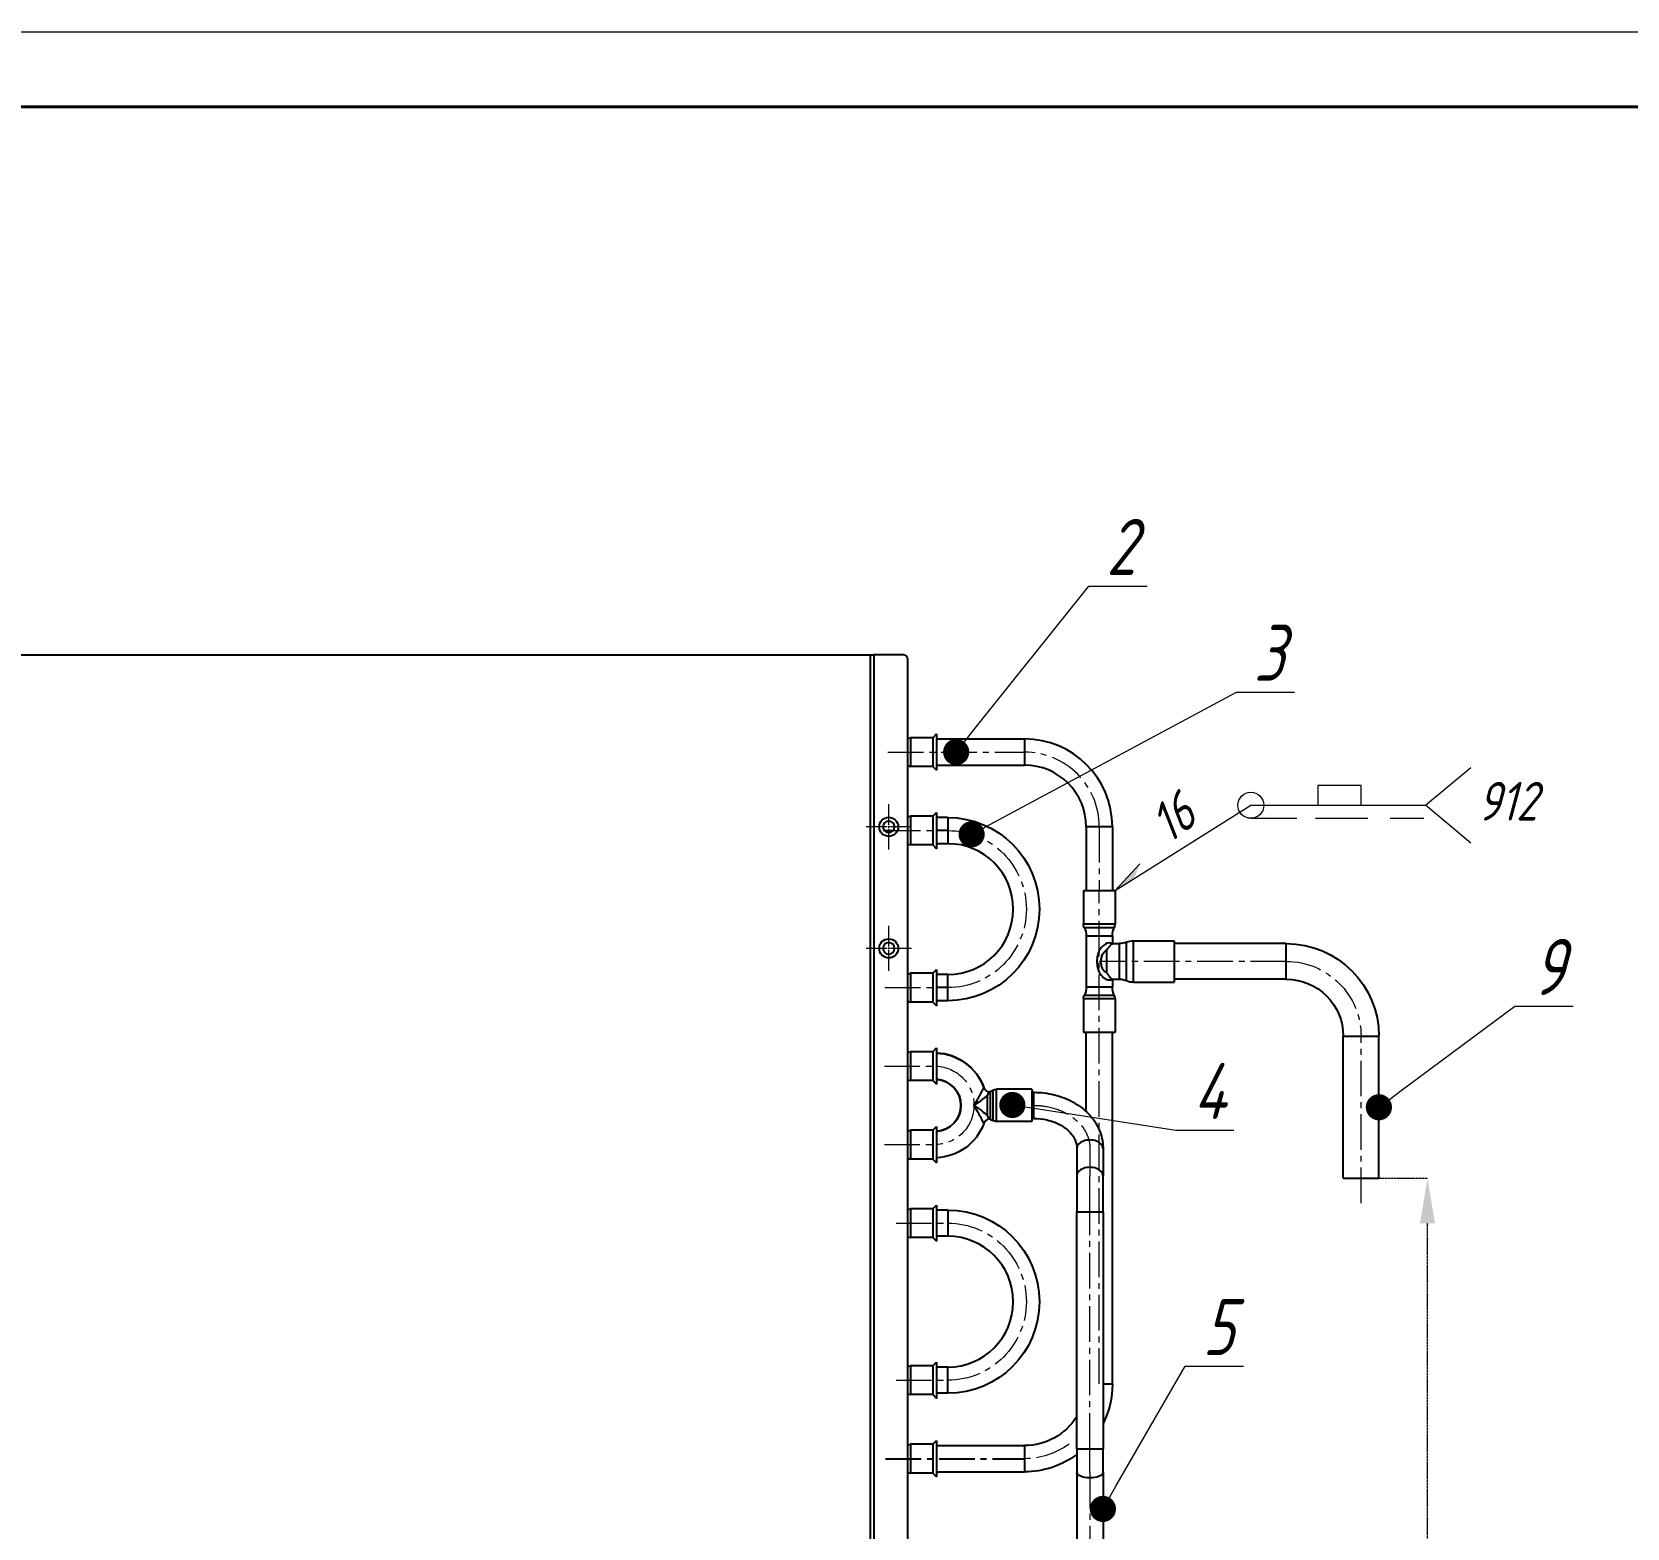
# Model space of a CAD drawing. Header units: millimetres. Extents: x 937859 to 970574, y 987894 to 996517.
# Drawn here: x 965144.3 to 965570.8, y 993297.6 to 993697.7 of the extents above; entities that cross this region are included whole.
import ezdxf
from ezdxf import colors
from ezdxf.entities.mleader import LeaderData, LeaderLine
from ezdxf.math import Vec2, Vec3

# ---------------------------------------------------------------- set-up
doc = ezdxf.new("R2010")
doc.units = ezdxf.units.MM
doc.header["$LTSCALE"] = 0.5
doc.linetypes.add('CENTER', pattern=[0.6, 0.375, -0.075, 0.075, -0.075])
doc.linetypes.add('CENTER2', pattern=[28.575, 19.05, -3.175, 3.175, -3.175])
doc.layers.add('MD_Visible', color=7, linetype='Continuous', lineweight=25)
doc.layers.add('MD_Visible Narrow', color=7, linetype='Continuous', lineweight=25)
doc.layers.add('Razmer', color=7, linetype='Continuous')
doc.styles.add('SSBKN010703MD', font='GOST_A.TTF', dxfattribs={"width": 0.955, "oblique": 15, "height": 12})
doc.styles.get("Standard").update_dxf_attribs({"font": 'GOST_A.TTF', "oblique": 15})
doc.dimstyles.new('SSBKN010703MD', dxfattribs={"dimtxt": 12, "dimasz": 12, "dimexe": 0.1, "dimexo": 0, "dimtad": 1, "dimtxsty": 'SSBKN010703MD', "dimcen": 2.5, "dimadec": 0, "dimazin": 0, "dimtfac": 1, "dimtmove": 0, "dimatfit": 3, "dimfxl": 1, "dimlwd": 9, "dimlwe": 9, "dimarcsym": 0})

# ---------------------------------------------------------------- blocks, each defined once
blk = doc.blocks.new('*U296')
at = {"color": 0, "linetype": 'CENTER2', "lineweight": 5, "transparency": 16777216}
for p, q in [((0, 0.51), (0, 6.05)), ((-6.05, 0), (-0.51, 0)), ((0.51, 0), (6.05, 0)), ((0, -6.05), (0, -0.51))]:
    blk.add_line(p, q, dxfattribs=at)
at = {"color": 0, "linetype": 'Continuous', "lineweight": 5, "transparency": 16777216}
for p, q in [((-0.255, 0), (0.255, 0)), ((0, -0.255), (0, 0.255))]:
    blk.add_line(p, q, dxfattribs=at)
blk = doc.blocks.new('*U297')
at = {"color": 0, "linetype": 'CENTER2', "lineweight": 5, "transparency": 16777216}
for p, q in [((0, 0.51), (0, 6.05)), ((-6.05, 0), (-0.51, 0)), ((0.51, 0), (6.05, 0)), ((0, -6.05), (0, -0.51))]:
    blk.add_line(p, q, dxfattribs=at)
at = {"color": 0, "linetype": 'Continuous', "lineweight": 5, "transparency": 16777216}
for p, q in [((-0.255, 0), (0.255, 0)), ((0, -0.255), (0, 0.255))]:
    blk.add_line(p, q, dxfattribs=at)
blk = doc.blocks.new('*D309')
at = {"color": 0, "linetype": 'CENTER', "lineweight": 9, "ltscale": 0.5, "transparency": 16777216}
for p, q in [((965499.71, 993391.11), (965517.56, 993391.11)), ((965517.46, 993144.11), (965517.46, 993379.11)), ((965368.41, 993132.11), (965517.56, 993132.11))]:
    blk.add_line(p, q, dxfattribs=at)
at = {"color": 0, "linetype": 'CENTER', "lineweight": 5, "ltscale": 0.5, "transparency": 16777216}
for points in [[(965515.46, 993379.11), (965519.46, 993379.11), (965517.46, 993391.11)], [(965515.46, 993144.11), (965519.46, 993144.11), (965517.46, 993132.11)]]:
    blk.add_solid(points, dxfattribs=at)
at = {"layer": 'Defpoints', "color": 0, "linetype": 'CENTER', "lineweight": 5, "ltscale": 0.5, "transparency": 16777216}
for p in [(965499.71, 993391.11), (965517.46, 993391.11), (965368.41, 993132.11)]:
    blk.add_point(p, dxfattribs=at)
at = {"color": 0, "linetype": 'CENTER', "lineweight": 5, "ltscale": 0.5, "transparency": 16777216, "insert": (965510.83, 993261.61), "char_height": 12, "attachment_point": 5, "rotation": 90, "style": 'SSBKN010703MD'}
blk.add_mtext('259%%P1', dxfattribs=at)
blk = doc.blocks.new('_Dot')
at = {"color": 0, "linetype": 'ByBlock', "lineweight": -2}
blk.add_line((-0.5, 0), (-1, 0), dxfattribs=at)
at = {"color": 0, "linetype": 'ByBlock', "const_width": 0.5}
blk.add_lwpolyline([(-0.25, 0, 1), (0.25, 0, 1)], format="xyb", close=True, dxfattribs=at)

msp = doc.modelspace()

# ---------------------------------------------------------------- hatches: boundary and pattern name
at = {"lineweight": 5}
h = msp.add_hatch(color=256, dxfattribs=at)
h.dxf.hatch_style = 1
h.paths.add_polyline_path([(965440.557, 993475.203), (965433.957, 993468.111), (965439.023, 993471.459)])

# ---------------------------------------------------------------- linework, layer by layer
at = {"lineweight": 9}
msp.add_line((964255.208, 993697.727), (965935.208, 993697.727), dxfattribs=at)
at = {"lineweight": 40}
msp.add_line((964335.208, 993677.727), (965915.208, 993677.727), dxfattribs=at)
at = {"lineweight": 5}
msp.add_line((965433.957, 993468.111), (965440.557, 993475.203), dxfattribs=at)
at = {"layer": 'MD_Visible', "extrusion": (0, 1, 0)}
for p, q in [((964697.407, 993531.111), (965368.407, 993531.111)), ((965368.407, 993531.111), (965369.407, 993531.111)), ((965368.407, 993531.111), (965368.407, 993134.111)), ((965377.407, 993531.111), (965369.407, 993531.111)), ((965378.407, 993530.111), (965378.407, 993135.111)), ((965378.407, 993508.746), (965379.207, 993508.961)), ((965379.207, 993508.961), (965379.207, 993505.111)), ((965385.207, 993508.961), (965379.207, 993508.961)), ((965385.207, 993508.961), (965386.207, 993509.961)), ((965385.207, 993508.961), (965385.207, 993505.111)), ((965386.207, 993509.961), (965386.207, 993505.111)), ((965386.207, 993508.611), (965409.707, 993508.611)), ((965379.207, 993505.111), (965379.207, 993501.261)), ((965385.207, 993505.111), (965385.207, 993501.261)), ((965386.207, 993505.111), (965386.207, 993500.261)), ((965378.407, 993501.475), (965379.207, 993501.261)), ((965385.207, 993501.261), (965379.207, 993501.261)), ((965385.207, 993501.261), (965386.207, 993500.261)), ((965386.207, 993501.611), (965409.707, 993501.611)), ((965378.407, 993487.746), (965379.207, 993487.961)), ((965379.207, 993487.961), (965379.207, 993484.111)), ((965385.207, 993487.961), (965379.207, 993487.961)), ((965385.207, 993487.961), (965386.207, 993488.961)), ((965385.207, 993487.961), (965385.207, 993484.111)), ((965386.207, 993488.961), (965386.207, 993484.111)), ((965389.207, 993487.611), (965386.207, 993487.611)), ((965379.207, 993484.111), (965379.207, 993480.261)), ((965385.207, 993484.111), (965385.207, 993480.261)), ((965386.207, 993484.111), (965386.207, 993479.261)), ((965389.207, 993484.111), (965386.207, 993484.111)), ((965426.207, 993485.111), (965426.207, 993468.111)), ((965433.207, 993485.111), (965433.207, 993468.111)), ((965378.407, 993480.475), (965379.207, 993480.261)), ((965385.207, 993480.261), (965379.207, 993480.261)), ((965385.207, 993480.261), (965386.207, 993479.261)), ((965389.207, 993480.611), (965386.207, 993480.611)), ((965425.457, 993468.111), (965429.707, 993468.111)), ((965425.457, 993468.111), (965425.457, 993459.129)), ((965429.707, 993468.111), (965433.957, 993468.111)), ((965433.957, 993468.111), (965433.957, 993459.129)), ((965426.207, 993455.977), (965426.207, 993442.245)), ((965433.207, 993455.977), (965433.207, 993453.871)), ((965433.207, 993453.871), (965435.073, 993453.871)), ((965438.873, 993454.621), (965449.707, 993454.621)), ((965449.707, 993454.621), (965449.707, 993443.601)), ((965479.707, 993453.871), (965449.707, 993453.871)), ((965385.207, 993445.961), (965386.207, 993446.961)), ((965386.207, 993446.961), (965386.207, 993442.111)), ((965378.407, 993445.746), (965379.207, 993445.961)), ((965379.207, 993445.961), (965379.207, 993442.111)), ((965385.207, 993445.961), (965379.207, 993445.961)), ((965385.207, 993445.961), (965385.207, 993442.111)), ((965389.207, 993445.611), (965386.207, 993445.611)), ((965433.207, 993444.351), (965435.073, 993444.351)), ((965433.207, 993444.351), (965433.207, 993442.245)), ((965438.873, 993443.601), (965449.707, 993443.601)), ((965479.707, 993444.351), (965449.707, 993444.351)), ((965378.407, 993438.475), (965379.207, 993438.261)), ((965379.207, 993442.111), (965379.207, 993438.261)), ((965385.207, 993438.261), (965379.207, 993438.261)), ((965385.207, 993442.111), (965385.207, 993438.261)), ((965385.207, 993438.261), (965386.207, 993437.261)), ((965386.207, 993442.111), (965386.207, 993437.261)), ((965389.207, 993442.111), (965386.207, 993442.111)), ((965389.207, 993438.611), (965386.207, 993438.611)), ((965425.457, 993439.092), (965425.457, 993430.111)), ((965433.957, 993439.092), (965433.957, 993430.111)), ((965429.707, 993430.111), (965425.457, 993430.111)), ((965426.207, 993408.953), (965426.207, 993430.111)), ((965433.957, 993430.111), (965429.707, 993430.111)), ((965433.207, 993336.111), (965433.207, 993430.111)), ((965385.207, 993424.961), (965386.207, 993425.961)), ((965386.207, 993425.961), (965386.207, 993421.111)), ((965494.947, 993391.111), (965494.947, 993429.111)), ((965504.467, 993391.111), (965504.467, 993429.111)), ((965378.407, 993424.746), (965379.207, 993424.961)), ((965379.207, 993424.961), (965379.207, 993421.111)), ((965385.207, 993424.961), (965379.207, 993424.961)), ((965385.207, 993424.961), (965385.207, 993421.111)), ((965378.407, 993417.475), (965379.207, 993417.261)), ((965379.207, 993421.111), (965379.207, 993417.261)), ((965385.207, 993417.261), (965379.207, 993417.261)), ((965385.207, 993421.111), (965385.207, 993417.261)), ((965385.207, 993417.261), (965386.207, 993416.261)), ((965386.207, 993421.111), (965386.207, 993416.261)), ((965400.648, 993414.346), (965401.266, 993414.675)), ((965411.707, 993414.911), (965402.207, 993414.911)), ((965411.707, 993414.911), (965411.707, 993406.311)), ((965412.207, 993414.111), (965411.707, 993414.111)), ((965412.207, 993414.111), (965411.707, 993414.111)), ((965385.207, 993403.961), (965386.207, 993404.961)), ((965386.207, 993404.961), (965386.207, 993400.111)), ((965400.648, 993406.875), (965401.266, 993406.546)), ((965411.707, 993406.311), (965402.207, 993406.311)), ((965412.207, 993407.111), (965411.707, 993407.111)), ((965412.207, 993407.111), (965411.707, 993407.111)), ((965378.407, 993403.746), (965379.207, 993403.961)), ((965379.207, 993403.961), (965379.207, 993400.111)), ((965385.207, 993403.961), (965379.207, 993403.961)), ((965379.207, 993400.111), (965379.207, 993396.261)), ((965385.207, 993403.961), (965385.207, 993400.111)), ((965385.207, 993400.111), (965385.207, 993396.261)), ((965386.207, 993400.111), (965386.207, 993395.261)), ((965378.407, 993396.475), (965379.207, 993396.261)), ((965385.207, 993396.261), (965379.207, 993396.261)), ((965385.207, 993396.261), (965386.207, 993395.261)), ((965423.707, 993399.12), (965423.707, 993391.812)), ((965423.707, 993399.12), (965423.707, 993391.812)), ((965430.707, 993399.12), (965430.707, 993391.812)), ((965430.707, 993399.12), (965430.707, 993391.812)), ((965423.707, 993391.812), (965423.707, 993382.17)), ((965423.707, 993391.812), (965423.707, 993382.17)), ((965430.707, 993382.17), (965430.707, 993391.812)), ((965430.707, 993382.17), (965430.707, 993391.812)), ((965494.947, 993391.111), (965499.707, 993391.111)), ((965499.707, 993391.111), (965504.467, 993391.111)), ((965378.407, 993382.746), (965379.207, 993382.961)), ((965379.207, 993382.961), (965379.207, 993379.111)), ((965385.207, 993382.961), (965379.207, 993382.961)), ((965385.207, 993382.961), (965386.207, 993383.961)), ((965385.207, 993382.961), (965385.207, 993379.111)), ((965386.207, 993383.961), (965386.207, 993379.111)), ((965379.207, 993379.111), (965379.207, 993375.261)), ((965385.207, 993379.111), (965385.207, 993375.261)), ((965389.207, 993382.611), (965386.207, 993382.611)), ((965386.207, 993379.111), (965386.207, 993374.261)), ((965423.707, 993318.79), (965423.707, 993382.17)), ((965430.707, 993382.17), (965430.707, 993318.79)), ((965378.407, 993375.475), (965379.207, 993375.261)), ((965385.207, 993375.261), (965379.207, 993375.261)), ((965385.207, 993375.261), (965386.207, 993374.261)), ((965389.207, 993375.611), (965386.207, 993375.611)), ((965378.407, 993340.746), (965379.207, 993340.961)), ((965379.207, 993340.961), (965379.207, 993337.111)), ((965385.207, 993340.961), (965379.207, 993340.961)), ((965385.207, 993340.961), (965386.207, 993341.961)), ((965385.207, 993340.961), (965385.207, 993337.111)), ((965386.207, 993341.961), (965386.207, 993337.111)), ((965389.207, 993340.611), (965386.207, 993340.611)), ((965379.207, 993337.111), (965379.207, 993333.261)), ((965385.207, 993337.111), (965385.207, 993333.261)), ((965386.207, 993337.111), (965386.207, 993332.261)), ((965378.407, 993333.475), (965379.207, 993333.261)), ((965385.207, 993333.261), (965379.207, 993333.261)), ((965385.207, 993333.261), (965386.207, 993332.261)), ((965389.207, 993333.611), (965386.207, 993333.611)), ((965378.407, 993319.746), (965379.207, 993319.961)), ((965379.207, 993319.961), (965379.207, 993316.111)), ((965385.207, 993319.961), (965379.207, 993319.961)), ((965385.207, 993319.961), (965386.207, 993320.961)), ((965385.207, 993319.961), (965385.207, 993316.111)), ((965386.207, 993320.961), (965386.207, 993316.111)), ((965386.207, 993319.611), (965409.707, 993319.611)), ((965379.207, 993316.111), (965379.207, 993312.261)), ((965385.207, 993316.111), (965385.207, 993312.261)), ((965386.207, 993316.111), (965386.207, 993311.261)), ((965423.707, 993318.79), (965423.707, 993312.451)), ((965430.707, 993312.451), (965430.707, 993318.79)), ((965378.407, 993312.475), (965379.207, 993312.261)), ((965385.207, 993312.261), (965379.207, 993312.261)), ((965385.207, 993312.261), (965386.207, 993311.261)), ((965386.207, 993312.611), (965409.707, 993312.611)), ((965423.707, 993312.451), (965423.707, 993287.705)), ((965430.707, 993312.451), (965430.707, 993287.705))]:
    msp.add_line(p, q, dxfattribs=at)
at = {"layer": 'MD_Visible', "linetype": 'CENTER2', "lineweight": 5, "extrusion": (0, 1, 0)}
for p, q in [((965373.185, 993505.111), (965409.707, 993505.111)), ((965429.707, 993485.111), (965429.707, 993468.111)), ((965479.707, 993449.111), (965429.707, 993449.111)), ((965499.707, 993384.464), (965499.707, 993429.111)), ((965427.207, 993399.12), (965427.207, 993391.812)), ((965427.207, 993382.17), (965427.207, 993391.812)), ((965427.207, 993318.79), (965427.207, 993382.17)), ((965427.207, 993312.451), (965427.207, 993318.79)), ((965427.207, 993312.451), (965427.207, 993287.705))]:
    msp.add_line(p, q, dxfattribs=at)
at = {"layer": 'MD_Visible', "linetype": 'CENTER2', "lineweight": 0, "extrusion": (0, 1, 0)}
msp.add_line((965429.707, 993336.111), (965429.707, 993468.111), dxfattribs=at)
at = {"layer": 'MD_Visible', "linetype": 'CENTER2', "extrusion": (0, 1, 0)}
msp.add_line((965372.583, 993316.111), (965409.707, 993316.111), dxfattribs=at)
at = {"layer": 'MD_Visible'}
for centre, radius, start, end in [((965377.407, 993530.111), 1, 0, 90), ((965409.707, 993485.111), 23.5, 0, 90), ((965409.707, 993485.111), 16.5, 0, 90), ((965373.407, 993485.111), 1.55, 0, 180), ((965373.407, 993485.111), 1.55, 180, 0), ((965389.207, 993463.111), 17.5, 270, 90), ((965431.957, 993459.129), 2, 333.2345, 0), ((965373.407, 993452.611), 1.55, 90, 180), ((965373.407, 993452.611), 1.55, 180, 270), ((965373.407, 993452.611), 1.55, 0, 90), ((965373.407, 993452.611), 1.55, 0, 90), ((965373.407, 993452.611), 1.55, 270, 0), ((965373.407, 993452.611), 1.55, 270, 0), ((965438.873, 993448.601), 5, 247.66835, 270), ((965431.957, 993439.092), 2, 0, 26.7655), ((965385.707, 993410.611), 7, 274.09604, 85.90396), ((965389.207, 993358.111), 17.5, 270, 90)]:
    msp.add_arc(centre, radius, start, end, dxfattribs=at)
at = {"layer": 'MD_Visible', "linetype": 'CENTER2', "lineweight": 5}
msp.add_arc((965409.707, 993485.111), 20, 0, 90, dxfattribs=at)
at = {"layer": 'MD_Visible', "extrusion": (1.22465e-16, 0, -1)}
for centre, radius, start, end in [((-965389.207, 993463.111), 24.5, 90, 270), ((-965427.457, 993459.129), 2, 333.2345, 0), ((-965421.207, 993455.977), 5, 153.2345, 180), ((-965438.207, 993455.977), 5, 0, 26.7655), ((-965435.073, 993458.871), 5, 247.66835, 270), ((-965438.873, 993449.621), 5, 67.66835, 90), ((-965479.707, 993429.111), 24.76, 90, 180), ((-965435.073, 993439.351), 5, 90, 112.33165), ((-965479.707, 993429.111), 15.24, 90, 180), ((-965427.457, 993439.092), 2, 0, 26.7655), ((-965421.207, 993442.245), 5, 180, 206.7655), ((-965438.207, 993442.245), 5, 333.2345, 0), ((-965385.707, 993410.611), 14, 92.04671, 159.89449), ((-965399.707, 993416.111), 2, 241.92751, 255.15293), ((-965402.207, 993412.911), 2, 61.92751, 90), ((-965385.707, 993410.611), 14, 200.10406, 267.95329), ((-965399.707, 993405.111), 2, 104.88766, 118.07249), ((-965402.207, 993408.311), 2, 270, 298.07249), ((-965389.207, 993358.111), 24.5, 90, 270), ((-965409.707, 993336.111), 23.5, 180, 206.66866), ((-965409.707, 993336.111), 16.5, 211.95282, 270), ((-965409.707, 993336.111), 23.5, 233.4343, 270)]:
    msp.add_arc(centre, radius, start, end, dxfattribs=at)
at = {"layer": 'MD_Visible', "linetype": 'CENTER2', "lineweight": 5, "extrusion": (1.22465e-16, 0, -1)}
for centre, radius, start, end in [((-965389.207, 993463.111), 21, 90, 270), ((-965479.707, 993429.111), 20, 90, 180), ((-965385.707, 993410.611), 10.5, 92.04671, 180), ((-965385.707, 993410.611), 10.5, 180, 267.95329), ((-965389.207, 993358.111), 21, 90, 270)]:
    msp.add_arc(centre, radius, start, end, dxfattribs=at)
at = {"layer": 'MD_Visible', "linetype": 'CENTER2', "lineweight": 0, "extrusion": (1.22465e-16, 0, -1)}
msp.add_arc((-965409.707, 993336.111), 20, 233.4343, 270, dxfattribs=at)
at = {"layer": 'MD_Visible'}
for points in [[(965431.251, 993451.863), (965431.25, 993451.863), (965431.25, 993451.863), (965431.25, 993451.864)], [(965433.169, 993453.843), (965433.194, 993453.861), (965433.207, 993453.871), (965433.207, 993453.871)], [(965432.39, 993445.134), (965432.39, 993445.134), (965432.39, 993445.134), (965432.39, 993445.134)], [(965433.207, 993444.351), (965433.207, 993444.351), (965433.194, 993444.361), (965433.169, 993444.379)], [(965400.225, 993414.17), (965400.225, 993414.17), (965400.053, 993413.85), (965399.707, 993413.209)]]:
    msp.add_open_spline(points, degree=3, dxfattribs=at)
for points, knots in [([(965433.169, 993453.843), (965433.144, 993453.824), (965433.105, 993453.796), (965433.052, 993453.752), (965433.048, 993453.749), (965433.044, 993453.745), (965433.039, 993453.742), (965433.017, 993453.723), (965432.993, 993453.702), (965432.966, 993453.678), (965432.935, 993453.652), (965432.902, 993453.622), (965432.867, 993453.588), (965432.861, 993453.584), (965432.856, 993453.579), (965432.851, 993453.574), (965432.833, 993453.557), (965432.815, 993453.539), (965432.796, 993453.52), (965432.751, 993453.477), (965432.693, 993453.419), (965432.642, 993453.365), (965432.619, 993453.341), (965432.598, 993453.319), (965432.58, 993453.299), (965432.555, 993453.273), (965432.53, 993453.245), (965432.503, 993453.215), (965432.466, 993453.174), (965432.427, 993453.13), (965432.386, 993453.083), (965432.378, 993453.074), (965432.37, 993453.065), (965432.363, 993453.056), (965432.335, 993453.024), (965432.306, 993452.991), (965432.277, 993452.956), (965432.239, 993452.911), (965432.184, 993452.844), (965432.16, 993452.814), (965432.143, 993452.793), (965432.124, 993452.77), (965432.104, 993452.744), (965432.084, 993452.72), (965432.063, 993452.693), (965432.04, 993452.664), (965431.953, 993452.552), (965431.841, 993452.406), (965431.707, 993452.216)], [0, 0, 0, 0, 0.16858571, 0.16858571, 0.16858571, 0.18165407, 0.18165407, 0.18165407, 0.25, 0.25, 0.25, 0.32676104, 0.32676104, 0.32676104, 0.33760234, 0.33760234, 0.33760234, 0.375, 0.375, 0.375, 0.46201952, 0.46201952, 0.46201952, 0.5, 0.5, 0.5, 0.55218427, 0.55218427, 0.55218427, 0.625, 0.625, 0.625, 0.63888204, 0.63888204, 0.63888204, 0.6875, 0.6875, 0.6875, 0.75, 0.75, 0.75, 0.79425461, 0.79425461, 0.79425461, 0.83657912, 0.83657912, 0.83657912, 1, 1, 1, 1]), ([(965431.707, 993446.005), (965431.817, 993445.849), (965431.913, 993445.721), (965431.995, 993445.615), (965432.036, 993445.562), (965432.073, 993445.515), (965432.107, 993445.473), (965432.14, 993445.431), (965432.154, 993445.414), (965432.197, 993445.362), (965432.368, 993445.154), (965432.497, 993445.008), (965432.639, 993444.86), (965432.922, 993444.563), (965433.098, 993444.43), (965433.169, 993444.379)], [0, 0, 0, 0, 0.125, 0.125, 0.125, 0.1875, 0.1875, 0.1875, 0.25, 0.25, 0.25, 0.5, 0.5, 0.5, 1, 1, 1, 1]), ([(965398.854, 993415.423), (965398.928, 993415.22), (965399.037, 993415.027), (965399.308, 993414.69), (965399.473, 993414.541), (965399.828, 993414.315), (965400.02, 993414.231), (965400.217, 993414.178)], [0, 0, 0, 0, 0.06477164, 0.06477164, 0.12979102, 0.12979102, 0.1910934, 0.1910934, 0.1910934, 0.1910934]), ([(965412.207, 993414.111), (965414.059, 993414.111), (965415.91, 993413.887), (965419.465, 993413.002), (965421.169, 993412.341), (965424.283, 993410.608), (965425.694, 993409.535), (965428.07, 993407.03), (965429.035, 993405.595), (965430.321, 993402.562), (965430.67, 993400.978), (965430.706, 993399.297), (965430.707, 993399.209), (965430.707, 993399.12)], [4.712389, 4.712389, 4.712389, 4.712389, 5.0265482, 5.0265482, 5.3407075, 5.3407075, 5.6548668, 5.6548668, 5.969026, 5.969026, 6.2666575, 6.2666575, 6.2831853, 6.2831853, 6.2831853, 6.2831853]), ([(965412.207, 993414.111), (965414.059, 993414.111), (965415.91, 993413.887), (965419.465, 993413.002), (965421.169, 993412.341), (965424.283, 993410.608), (965425.694, 993409.535), (965428.07, 993407.03), (965429.035, 993405.595), (965430.321, 993402.562), (965430.67, 993400.978), (965430.706, 993399.297), (965430.707, 993399.209), (965430.707, 993399.12)], [4.712389, 4.712389, 4.712389, 4.712389, 5.0265482, 5.0265482, 5.3407075, 5.3407075, 5.6548668, 5.6548668, 5.969026, 5.969026, 6.2666575, 6.2666575, 6.2831853, 6.2831853, 6.2831853, 6.2831853]), ([(965400.22, 993407.044), (965400.011, 993406.989), (965399.809, 993406.898), (965399.448, 993406.659), (965399.285, 993406.508), (965399.026, 993406.175), (965398.925, 993405.991), (965398.854, 993405.799)], [0, 0, 0, 0, 0.06479454, 0.06479454, 0.12981308, 0.12981308, 0.19129253, 0.19129253, 0.19129253, 0.19129253]), ([(965399.713, 993408.007), (965399.717, 993408.004), (965399.717, 993408.004), (965399.717, 993407.999), (965399.721, 993407.99), (965399.757, 993407.919), (965399.934, 993407.589), (965400.122, 993407.233), (965400.164, 993407.152), (965400.216, 993407.051), (965400.22, 993407.044), (965400.22, 993407.044), (965400.22, 993407.044), (965400.22, 993407.044)], [0, 0, 0, 0, 0.000005849, 0.000005849, 0.002247193, 0.002247193, 0.006564443, 0.006564443, 0.008435494, 0.008435494, 0.010341121, 0.010341121, 0.010341702, 0.010341702, 0.010341702, 0.010341702]), ([(965412.207, 993407.111), (965413.407, 993407.111), (965414.606, 993406.975), (965416.877, 993406.451), (965417.948, 993406.064), (965419.858, 993405.097), (965420.694, 993404.516), (965422.086, 993403.231), (965422.628, 993402.525), (965423.395, 993401.086), (965423.613, 993400.353), (965423.699, 993399.458), (965423.707, 993399.289), (965423.707, 993399.12)], [4.712389, 4.712389, 4.712389, 4.712389, 5.0045777, 5.0045777, 5.2967226, 5.2967226, 5.5906245, 5.5906245, 5.8957351, 5.8957351, 6.2098944, 6.2098944, 6.2831853, 6.2831853, 6.2831853, 6.2831853]), ([(965412.207, 993407.111), (965413.407, 993407.111), (965414.606, 993406.975), (965416.877, 993406.451), (965417.948, 993406.064), (965419.858, 993405.097), (965420.694, 993404.516), (965422.086, 993403.231), (965422.628, 993402.525), (965423.395, 993401.086), (965423.613, 993400.353), (965423.699, 993399.458), (965423.707, 993399.289), (965423.707, 993399.12)], [4.712389, 4.712389, 4.712389, 4.712389, 5.0045777, 5.0045777, 5.2967226, 5.2967226, 5.5906245, 5.5906245, 5.8957351, 5.8957351, 6.2098944, 6.2098944, 6.2831853, 6.2831853, 6.2831853, 6.2831853])]:
    msp.add_open_spline(points, degree=3, knots=knots, dxfattribs=at)
at = {"layer": 'MD_Visible', "linetype": 'CENTER2', "lineweight": 5}
msp.add_open_spline([(965412.207, 993410.611), (965413.189, 993410.611), (965414.173, 993410.536), (965416.918, 993410.118), (965418.633, 993409.595), (965421.71, 993408.119), (965423.072, 993407.163), (965425.262, 993404.947), (965426.094, 993403.681), (965426.852, 993401.696), (965427.027, 993401.019), (965427.179, 993399.933), (965427.207, 993399.528), (965427.207, 993399.12)], degree=3, knots=[4.712389, 4.712389, 4.712389, 4.712389, 4.9089689, 4.9089689, 5.2721107, 5.2721107, 5.6352524, 5.6352524, 5.9983941, 5.9983941, 6.1767471, 6.1767471, 6.2831853, 6.2831853, 6.2831853, 6.2831853], dxfattribs=at)
at = {"layer": 'MD_Visible Narrow', "extrusion": (0, 1, 0)}
for p, q in [((965369.407, 993531.111), (965369.407, 993134.111)), ((965409.707, 993508.611), (965409.707, 993505.111)), ((965409.707, 993505.111), (965409.707, 993501.611)), ((965389.207, 993487.611), (965389.207, 993480.611)), ((965372.223, 993484.111), (965374.591, 993484.111)), ((965429.707, 993485.111), (965426.207, 993485.111)), ((965433.207, 993485.111), (965429.707, 993485.111)), ((965425.457, 993459.129), (965429.707, 993459.129)), ((965425.671, 993458.228), (965429.707, 993458.228)), ((965426.207, 993455.977), (965429.707, 993455.977)), ((965429.707, 993459.129), (965433.957, 993459.129)), ((965429.707, 993458.228), (965433.743, 993458.228)), ((965429.707, 993455.977), (965433.207, 993455.977)), ((965431.707, 993446.005), (965431.707, 993452.216)), ((965435.073, 993449.111), (965435.073, 993453.871)), ((965436.973, 993449.111), (965436.973, 993454.246)), ((965438.873, 993443.601), (965438.873, 993454.621)), ((965479.707, 993449.111), (965479.707, 993453.871)), ((965435.073, 993444.351), (965435.073, 993449.111)), ((965436.973, 993443.976), (965436.973, 993449.111)), ((965479.707, 993444.351), (965479.707, 993449.111)), ((965389.207, 993438.611), (965389.207, 993445.611)), ((965429.707, 993439.092), (965425.457, 993439.092)), ((965429.707, 993439.993), (965425.671, 993439.993)), ((965429.707, 993442.245), (965426.207, 993442.245)), ((965433.207, 993442.245), (965429.707, 993442.245)), ((965433.743, 993439.993), (965429.707, 993439.993)), ((965433.957, 993439.092), (965429.707, 993439.092)), ((965494.947, 993429.111), (965499.707, 993429.111)), ((965499.707, 993429.111), (965504.467, 993429.111)), ((965399.707, 993413.209), (965399.707, 993408.012)), ((965400.648, 993406.875), (965400.648, 993414.346)), ((965401.266, 993414.675), (965401.266, 993406.546)), ((965402.207, 993406.311), (965402.207, 993414.911)), ((965412.207, 993407.111), (965412.207, 993414.111)), ((965412.207, 993407.111), (965412.207, 993414.111)), ((965389.207, 993382.611), (965389.207, 993375.611)), ((965423.707, 993382.17), (965430.707, 993382.17)), ((965423.707, 993382.17), (965430.707, 993382.17)), ((965389.207, 993333.611), (965389.207, 993340.611)), ((965430.707, 993336.111), (965433.207, 993336.111)), ((965409.707, 993319.611), (965409.707, 993316.111)), ((965409.707, 993316.111), (965409.707, 993312.611)), ((965423.707, 993318.79), (965427.207, 993318.79)), ((965427.207, 993318.79), (965430.707, 993318.79))]:
    msp.add_line(p, q, dxfattribs=at)
at = {"layer": 'MD_Visible Narrow', "linetype": 'CENTER2', "lineweight": 5, "extrusion": (0, 1, 0)}
for p, q in [((965372.364, 993484.111), (965386.207, 993484.111)), ((965372.364, 993442.111), (965386.207, 993442.111)), ((965372.239, 993421.104), (965386.082, 993421.104)), ((965372.239, 993400.117), (965386.082, 993400.117)), ((965375.364, 993379.111), (965389.207, 993379.111)), ((965375.364, 993337.111), (965389.207, 993337.111))]:
    msp.add_line(p, q, dxfattribs=at)
at = {"layer": 'MD_Visible Narrow', "extrusion": (1.22465e-16, 0, -1)}
for centre, radius, start, end in [((-965373.407, 993485.111), 2.55, 0, 180), ((-965373.407, 993485.111), 2.55, 180, 0), ((-965373.407, 993452.611), 2.55, 0, 180), ((-965373.407, 993452.611), 2.55, 180, 0), ((-965385.707, 993410.611), 7, 94.09604, 265.90396)]:
    msp.add_arc(centre, radius, start, end, dxfattribs=at)
at = {"layer": 'MD_Visible Narrow'}
msp.add_arc((965385.707, 993410.611), 14, 20.10551, 87.95329, dxfattribs=at)
for centre in [(965427.207, 993399.12), (965427.207, 993399.12), (965427.207, 993391.812), (965427.207, 993391.812)]:
    msp.add_ellipse(centre, major_axis=(3.5, 0), ratio=0.6427876, start_param=0, end_param=3.1415927, dxfattribs=at)
at = {"layer": 'MD_Visible Narrow', "extrusion": (1.22465e-16, 0, -1)}
for start_param, end_param in [(4.7123871, 6.2831853), (3.1415927, 4.7123909)]:
    msp.add_ellipse((965427.207, 993312.451), major_axis=(-3.5, 0), ratio=0.4226183, start_param=start_param, end_param=end_param, dxfattribs=at)
at = {"layer": 'MD_Visible Narrow'}
for points, knots in [([(965429.707, 993452.024), (965429.592, 993451.8), (965429.49, 993451.56), (965429.308, 993451.016), (965429.233, 993450.709), (965429.179, 993450.393)], [0.00001572, 0.00001572, 0.00001572, 0.00001572, 0.46808881, 0.46808881, 0.99999722, 0.99999722, 0.99999722, 0.99999722]), ([(965433.169, 993453.843), (965433.038, 993453.958), (965432.551, 993454.192), (965431.854, 993453.969), (965431.23, 993453.769), (965430.449, 993453.242), (965429.892, 993452.349), (965429.827, 993452.246), (965429.766, 993452.137), (965429.707, 993452.024)], [0, 0, 0, 0, 0.5, 0.5, 0.5, 0.94810774, 0.94810774, 0.94810774, 0.99999699, 0.99999699, 0.99999699, 0.99999699]), ([(965430.292, 993450.069), (965430.448, 993450.916), (965430.867, 993451.546), (965431.367, 993451.965), (965431.397, 993451.991), (965431.427, 993452.015), (965431.457, 993452.039), (965431.539, 993452.103), (965431.623, 993452.162), (965431.707, 993452.216)], [0, 0, 0, 0, 0.8171105, 0.8171105, 0.8171105, 0.8663157, 0.8663157, 0.8663157, 1, 1, 1, 1]), ([(965429.179, 993450.393), (965429.167, 993450.325), (965429.156, 993450.256), (965429.081, 993449.727), (965429.06, 993449.251), (965429.102, 993448.229), (965429.182, 993447.683), (965429.423, 993446.827), (965429.553, 993446.496), (965429.707, 993446.197)], [0, 0, 0, 0, 0.04785224, 0.04785224, 0.36682251, 0.36682251, 0.73995459, 0.73995459, 0.99999515, 0.99999515, 0.99999515, 0.99999515]), ([(965431.707, 993446.005), (965431.596, 993446.076), (965431.486, 993446.155), (965431.378, 993446.243), (965431.169, 993446.413), (965430.971, 993446.616), (965430.802, 993446.861), (965430.639, 993447.097), (965430.504, 993447.373), (965430.406, 993447.685), (965430.295, 993448.042), (965430.232, 993448.446), (965430.214, 993448.861), (965430.199, 993449.216), (965430.216, 993449.577), (965430.267, 993449.917), (965430.274, 993449.968), (965430.283, 993450.019), (965430.292, 993450.069)], [0, 0, 0, 0, 0.1106847, 0.1106847, 0.1106847, 0.3242442, 0.3242442, 0.3242442, 0.5307023, 0.5307023, 0.5307023, 0.7673522, 0.7673522, 0.7673522, 0.9696514, 0.9696514, 0.9696514, 1, 1, 1, 1]), ([(965429.707, 993446.197), (965429.746, 993446.122), (965429.786, 993446.048), (965430.043, 993445.611), (965430.295, 993445.3), (965430.856, 993444.766), (965431.167, 993444.557), (965431.75, 993444.271), (965432.023, 993444.191), (965432.515, 993444.129), (965432.728, 993444.157), (965432.962, 993444.241), (965433.026, 993444.275), (965433.116, 993444.334), (965433.147, 993444.359), (965433.169, 993444.379)], [0.00000208, 0.00000208, 0.00000208, 0.00000208, 0.03451325, 0.03451325, 0.21198766, 0.21198766, 0.40966095, 0.40966095, 0.60270087, 0.60270087, 0.81270387, 0.81270387, 0.91650754, 0.91650754, 1, 1, 1, 1]), ([(965396.207, 993410.611), (965396.553, 993411.155), (965396.874, 993411.694), (965397.166, 993412.208), (965397.189, 993412.248), (965397.212, 993412.289), (965397.235, 993412.329), (965397.356, 993412.543), (965397.473, 993412.753), (965397.583, 993412.956), (965397.615, 993413.013), (965397.646, 993413.071), (965397.676, 993413.127), (965397.71, 993413.189), (965397.742, 993413.249), (965397.774, 993413.309), (965397.836, 993413.424), (965397.884, 993413.514), (965397.953, 993413.645), (965397.991, 993413.718), (965398.029, 993413.789), (965398.065, 993413.858), (965398.116, 993413.956), (965398.166, 993414.05), (965398.214, 993414.14), (965398.278, 993414.264), (965398.339, 993414.381), (965398.394, 993414.489), (965398.443, 993414.584), (965398.488, 993414.673), (965398.53, 993414.756), (965398.572, 993414.84), (965398.61, 993414.918), (965398.644, 993414.987), (965398.713, 993415.127), (965398.765, 993415.236), (965398.801, 993415.311), (965398.837, 993415.386), (965398.854, 993415.423), (965398.854, 993415.423)], [0, 0, 0, 0, 0.25, 0.25, 0.25, 0.26978839, 0.26978839, 0.26978839, 0.375, 0.375, 0.375, 0.40502888, 0.40502888, 0.40502888, 0.4375, 0.4375, 0.4375, 0.5, 0.5, 0.5, 0.53449363, 0.53449363, 0.53449363, 0.58283286, 0.58283286, 0.58283286, 0.64868095, 0.64868095, 0.64868095, 0.70629338, 0.70629338, 0.70629338, 0.76428382, 0.76428382, 0.76428382, 0.88153262, 0.88153262, 0.88153262, 0.99998877, 0.99998877, 0.99998877, 0.99998877]), ([(965399.707, 993413.209), (965399.59, 993413.11), (965399.462, 993413.002), (965399.324, 993412.888), (965399.121, 993412.721), (965398.895, 993412.539), (965398.644, 993412.342), (965398.411, 993412.158), (965398.158, 993411.966), (965397.888, 993411.766), (965397.395, 993411.402), (965396.835, 993411.011), (965396.207, 993410.611)], [0, 0, 0, 0, 0.1579003, 0.1579003, 0.1579003, 0.3895744, 0.3895744, 0.3895744, 0.6054931, 0.6054931, 0.6054931, 1, 1, 1, 1]), ([(965398.854, 993405.799), (965398.854, 993405.799), (965398.854, 993405.799), (965398.854, 993405.799), (965398.854, 993405.799), (965398.854, 993405.799), (965398.853, 993405.8), (965398.849, 993405.808), (965398.831, 993405.846), (965398.798, 993405.913), (965398.761, 993405.988), (965398.708, 993406.096), (965398.639, 993406.235), (965398.625, 993406.262), (965398.611, 993406.29), (965398.596, 993406.32), (965398.537, 993406.44), (965398.467, 993406.58), (965398.388, 993406.734), (965398.363, 993406.784), (965398.336, 993406.836), (965398.309, 993406.89), (965398.236, 993407.032), (965398.148, 993407.203), (965398.062, 993407.368), (965398.016, 993407.456), (965397.972, 993407.541), (965397.932, 993407.616), (965397.85, 993407.771), (965397.765, 993407.931), (965397.675, 993408.097), (965397.537, 993408.351), (965397.39, 993408.619), (965397.233, 993408.896), (965396.92, 993409.449), (965396.58, 993410.024), (965396.207, 993410.611)], [0.49324368, 0.49324368, 0.49324368, 0.49324368, 0.49359868, 0.49359868, 0.49359868, 0.5, 0.5, 0.5, 0.55347917, 0.55347917, 0.55347917, 0.61334281, 0.61334281, 0.61334281, 0.625, 0.625, 0.625, 0.67225613, 0.67225613, 0.67225613, 0.6875, 0.6875, 0.6875, 0.72820238, 0.72820238, 0.72820238, 0.75, 0.75, 0.75, 0.79473408, 0.79473408, 0.79473408, 0.86314811, 0.86314811, 0.86314811, 1, 1, 1, 1])]:
    msp.add_open_spline(points, degree=3, knots=knots, dxfattribs=at)
msp.add_open_spline([(965396.207, 993410.611), (965397.8, 993409.597), (965398.966, 993408.641), (965399.713, 993408.007)], degree=3, dxfattribs=at)
at = {"layer": 'Razmer', "lineweight": 9}
for p, q in [((965433.957, 993468.111), (965470.224, 993490.876)), ((965470.224, 993490.876), (965516.96, 993490.876)), ((965470.224, 993487.394), (965482.535, 993487.394)), ((965487.507, 993487.394), (965501.507, 993487.394)), ((965507.455, 993487.394), (965516.526, 993487.394))]:
    msp.add_line(p, q, dxfattribs=at)
msp.add_lwpolyline([(965529.094, 993480.739), (965516.96, 993490.876), (965529.094, 993501.013)], dxfattribs=at)
msp.add_lwpolyline([(965488.139, 993490.876), (965499.733, 993490.876), (965499.733, 993496.129), (965488.139, 993496.129)], close=True, dxfattribs=at)
msp.add_circle((965470.224, 993490.876), 3.482, dxfattribs=at)

# ---------------------------------------------------------------- block references
at = {"linetype": 'CENTER2', "lineweight": 5, "extrusion": (1.22465e-16, 0, -1)}
for name, p in [('*U296', (-965373.407, 993485.111)), ('*U297', (-965373.407, 993452.611))]:
    msp.add_blockref(name, p, dxfattribs=at)

# ---------------------------------------------------------------- texts
at = {"layer": 'Razmer', "lineweight": 9, "insert": (965442.121, 993488.721), "char_height": 10.3219, "attachment_point": 1, "rotation": 36.3684}
msp.add_mtext_dynamic_manual_height_columns('16', width=13.6047, gutter_width=21.348, heights=[0], dxfattribs=at)
at = {"layer": 'Razmer', "lineweight": 9, "insert": (965530.826, 993497.121), "char_height": 10.32192, "attachment_point": 1}
msp.add_mtext_dynamic_manual_height_columns('{\\fGOST type A|b0|i0|c204|p34;912}', width=13.6047, gutter_width=21.348, heights=[0], dxfattribs=at)

# ---------------------------------------------------------------- dimensions: what is measured, and where the dimension line sits
at = {"linetype": 'CENTER', "lineweight": 5, "ltscale": 0.5}
dim = msp.add_linear_dim(base=(965517.459, 993391.111), p1=(965368.407, 993132.111), p2=(965499.707, 993391.111), angle=90, text='<>%%P1', dimstyle='SSBKN010703MD', dxfattribs=at)
dim.commit()
dim.dimension.update_dxf_attribs({"geometry": '*D309', "text_midpoint": (965510.829, 993261.611)})

# ---------------------------------------------------------------- leaders
at = {"lineweight": 9, "ltscale": 0.5}
ml = msp.add_multileader_mtext('Standard', dxfattribs=at)
ml.set_content('2', color=256, style='SSBKN010703MD')
ml.set_leader_properties(lineweight=9)
ml.set_arrow_properties(name='DOT')
ml.build(insert=Vec2(0, 0))
ml.multileader.update_dxf_attribs({"text_left_attachment_type": 6, "text_right_attachment_type": 6, "arrow_head_size": 7})
ctx = ml.context
ctx.base_point, ctx.char_height, ctx.arrow_head_size, ctx.plane_origin = Vec3(965429.565, 993549.482), 15, 7, Vec3(965417.807, 993476.962)
ctx.left_attachment, ctx.right_attachment = 6, 6
notes = []
notes.append((ctx, [(0, (1, 1, 0), (965426.943, 993549.482), (1, 0), 2.622, [(0, [(965391.446, 993505.111)], 0, [])])]))
ctx.mtext.insert, ctx.mtext.width, ctx.mtext.flow_direction = Vec3(965431.565, 993567.482), 17.44625, 5
ml = msp.add_multileader_mtext('Standard', dxfattribs=at)
ml.set_content('3', color=256, style='SSBKN010703MD')
ml.set_leader_properties(lineweight=9)
ml.set_arrow_properties(name='DOT')
ml.build(insert=Vec2(0, 0))
ml.multileader.update_dxf_attribs({"text_left_attachment_type": 6, "text_right_attachment_type": 6, "arrow_head_size": 7})
ctx = ml.context
ctx.base_point, ctx.char_height, ctx.arrow_head_size, ctx.plane_origin = Vec3(965468.983, 993521.153), 15, 7, Vec3(965395.572, 993456.688)
ctx.left_attachment, ctx.right_attachment = 6, 6
notes.append((ctx, [(0, (1, 1, 0), (965466.361, 993521.153), (1, 0), 2.622, [(0, [(965395.572, 993483.123)], 0, [])])]))
ctx.mtext.insert, ctx.mtext.width, ctx.mtext.flow_direction = Vec3(965470.983, 993539.153), 17.44625, 5
ml = msp.add_multileader_mtext('Standard', dxfattribs=at)
ml.set_content('9', color=256, style='SSBKN010703MD')
ml.set_leader_properties(lineweight=9)
ml.set_arrow_properties(name='DOT')
ml.build(insert=Vec2(0, 0))
ml.multileader.update_dxf_attribs({"text_left_attachment_type": 6, "text_right_attachment_type": 6, "arrow_head_size": 7})
ctx = ml.context
ctx.base_point, ctx.char_height, ctx.arrow_head_size, ctx.plane_origin = Vec3(965543.475, 993437.153), 15, 7, Vec3(965504.467, 993383.676)
ctx.left_attachment, ctx.right_attachment = 6, 6
notes.append((ctx, [(0, (1, 1, 0), (965540.853, 993437.153), (1, 0), 2.622, [(0, [(965504.467, 993410.111)], 0, [])])]))
ctx.mtext.insert, ctx.mtext.width, ctx.mtext.flow_direction = Vec3(965545.475, 993455.153), 17.44625, 5
ml = msp.add_multileader_mtext('Standard', dxfattribs=at)
ml.set_content('4', color=256, style='SSBKN010703MD')
ml.set_leader_properties(lineweight=9)
ml.set_arrow_properties(name='DOT')
ml.build(insert=Vec2(0, 0))
ml.multileader.update_dxf_attribs({"text_left_attachment_type": 6, "text_right_attachment_type": 6, "arrow_head_size": 7})
ctx = ml.context
ctx.base_point, ctx.char_height, ctx.arrow_head_size, ctx.plane_origin = Vec3(965452.767, 993403.956), 15, 7, Vec3(965395.275, 993390.256)
ctx.left_attachment, ctx.right_attachment = 6, 6
notes.append((ctx, [(0, (1, 1, 0), (965450.145, 993403.956), (1, 0), 2.622, [(0, [(965406.472, 993410.723)], 0, [])])]))
ctx.mtext.insert, ctx.mtext.width, ctx.mtext.flow_direction = Vec3(965454.767, 993421.956), 17.44625, 5
ml = msp.add_multileader_mtext('Standard', dxfattribs=at)
ml.set_content('5', color=256, style='SSBKN010703MD')
ml.set_leader_properties(lineweight=9)
ml.set_arrow_properties(name='DOT')
ml.build(insert=Vec2(0, 0))
ml.multileader.update_dxf_attribs({"text_left_attachment_type": 6, "text_right_attachment_type": 6, "arrow_head_size": 7})
ctx = ml.context
ctx.base_point, ctx.char_height, ctx.arrow_head_size, ctx.plane_origin = Vec3(965455.3, 993340.823), 15, 7, Vec3(965430.671, 993276.25)
ctx.left_attachment, ctx.right_attachment = 6, 6
notes.append((ctx, [(0, (1, 1, 0), (965452.678, 993340.823), (1, 0), 2.622, [(0, [(965430.671, 993302.684)], 0, [])])]))
ctx.mtext.insert, ctx.mtext.width, ctx.mtext.flow_direction = Vec3(965457.3, 993358.823), 17.44625, 5
for ctx, leaders in notes:
    for number, flags, end, landing, length, lines in leaders:
        leader = LeaderData()
        leader.index, (leader.has_last_leader_line, leader.has_dogleg_vector, leader.attachment_direction) = number, flags
        leader.last_leader_point, leader.dogleg_vector, leader.dogleg_length = Vec3(end), Vec3(landing), length
        for number, points, colour, breaks in lines:
            line = LeaderLine()
            line.index, line.vertices, line.color, line.breaks = number, Vec3.list(points), colors.encode_raw_color(colour), breaks
            leader.lines.append(line)
        ctx.leaders.append(leader)

doc.saveas('drawing.dxf')
